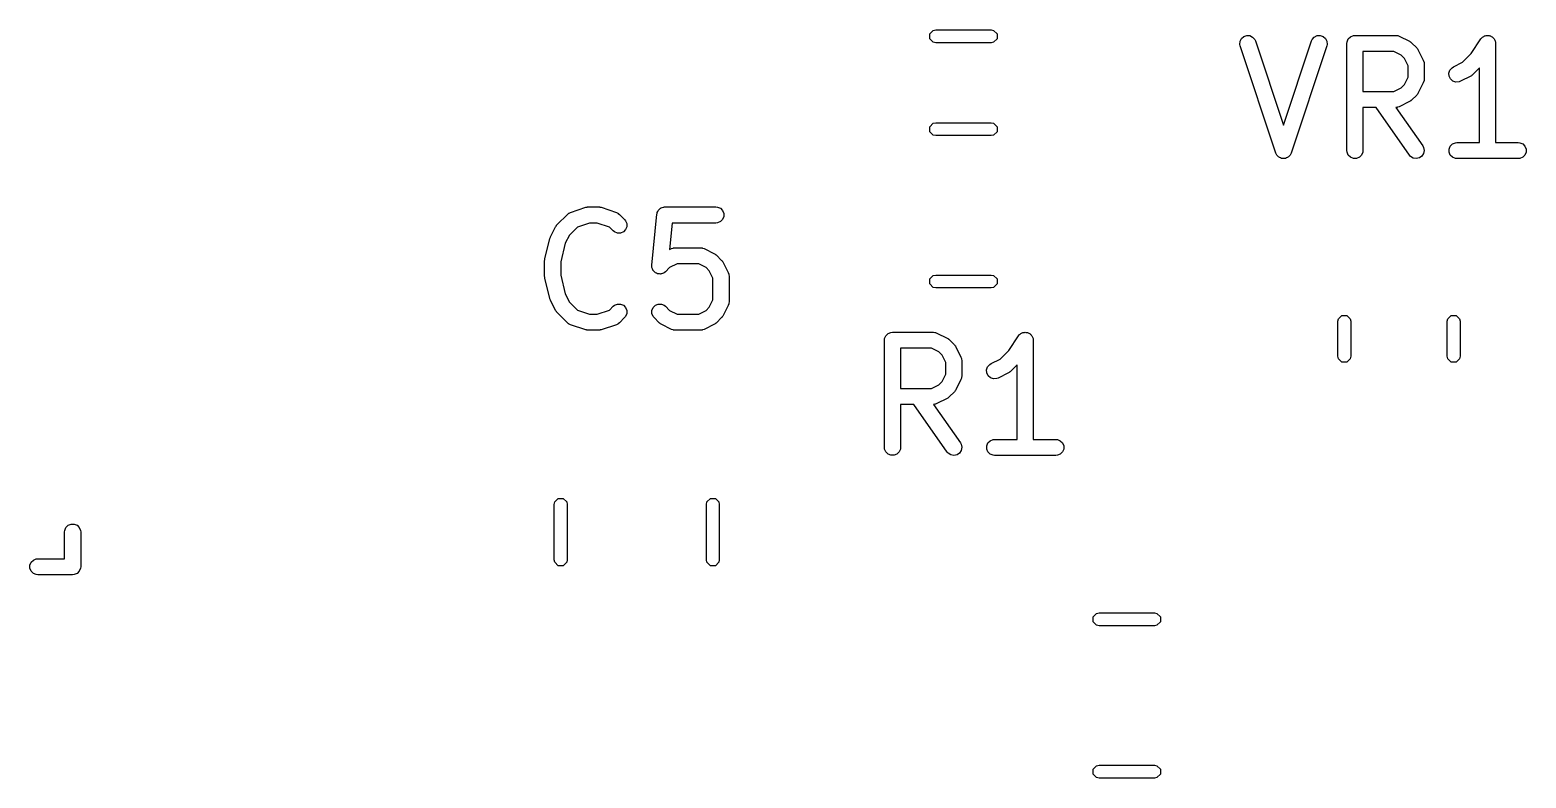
# Model space of a CAD drawing. Header units: inches. Extents: x 4.64 to 7.43, y -3.91 to -2.64.
# Drawn here: x 6.207 to 6.757, y -3.6 to -3.326 of the extents above; entities that cross this region are included whole.
import ezdxf

# ---------------------------------------------------------------- set-up
doc = ezdxf.new("R2010")
doc.units = ezdxf.units.IN
doc.header["$MEASUREMENT"] = 0
doc.layers.add('BLACK', color=250, linetype='CONTINUOUS')

msp = doc.modelspace()

# ---------------------------------------------------------------- linework, layer by layer
at = {"layer": 'BLACK', "linetype": 'CONTINUOUS'}
for p, q in [((6.53764, -3.32705), (6.53892, -3.32577)), ((6.53764, -3.32886), (6.53764, -3.32705)), ((6.53892, -3.33014), (6.53764, -3.32886)), ((6.53892, -3.32577), (6.53982, -3.32559)), ((6.53982, -3.33031), (6.53892, -3.33014)), ((6.53982, -3.32559), (6.56018, -3.32559)), ((6.56018, -3.33031), (6.53982, -3.33031)), ((6.56018, -3.32559), (6.56108, -3.32577)), ((6.56108, -3.33014), (6.56018, -3.33031)), ((6.56108, -3.32577), (6.56236, -3.32705)), ((6.56236, -3.32886), (6.56108, -3.33014)), ((6.56236, -3.32705), (6.56236, -3.32886)), ((6.65151, -3.33091), (6.6516, -3.32976)), ((6.65164, -3.33147), (6.65151, -3.33091)), ((6.6516, -3.32976), (6.65211, -3.32873)), ((6.65211, -3.32873), (6.65298, -3.32797)), ((6.65298, -3.32797), (6.65407, -3.32761)), ((6.65407, -3.32761), (6.65522, -3.32769)), ((6.65522, -3.32769), (6.65625, -3.3282)), ((6.65625, -3.3282), (6.65701, -3.32907)), ((6.65701, -3.32907), (6.65725, -3.3296)), ((6.65725, -3.3296), (6.66757, -3.36057)), ((6.66757, -3.36057), (6.67789, -3.3296)), ((6.67789, -3.3296), (6.67813, -3.32907)), ((6.67813, -3.32907), (6.67888, -3.3282)), ((6.67888, -3.3282), (6.67991, -3.32769)), ((6.67991, -3.32769), (6.68106, -3.32761)), ((6.68106, -3.32761), (6.68215, -3.32797)), ((6.68215, -3.32797), (6.68302, -3.32873)), ((6.68302, -3.32873), (6.68354, -3.32976)), ((6.68362, -3.33091), (6.68349, -3.33147)), ((6.68354, -3.32976), (6.68362, -3.33091)), ((6.69086, -3.33054), (6.69092, -3.32996)), ((6.69086, -3.36991), (6.69086, -3.33054)), ((6.69092, -3.32996), (6.69136, -3.3289)), ((6.69136, -3.3289), (6.69217, -3.32808)), ((6.69217, -3.32808), (6.69324, -3.32764)), ((6.69324, -3.32764), (6.69381, -3.32758)), ((6.69381, -3.32758), (6.70881, -3.32758)), ((6.70881, -3.32758), (6.70939, -3.32764)), ((6.70939, -3.32764), (6.70949, -3.32768)), ((6.70949, -3.32768), (6.70959, -3.32769)), ((6.70959, -3.32769), (6.71013, -3.3279)), ((6.71013, -3.3279), (6.71388, -3.32977)), ((6.71388, -3.32977), (6.71413, -3.32993)), ((6.71413, -3.32993), (6.7142, -3.32996)), ((6.7142, -3.32996), (6.71428, -3.33002)), ((6.71428, -3.33002), (6.71437, -3.33008)), ((6.71437, -3.33008), (6.71442, -3.33014)), ((6.71442, -3.33014), (6.71465, -3.33032)), ((6.71465, -3.33032), (6.71652, -3.3322)), ((6.73651, -3.33428), (6.7401, -3.3289)), ((6.7401, -3.32889), (6.74047, -3.32845)), ((6.7401, -3.3289), (6.7401, -3.32889)), ((6.7401, -3.3289), (6.7401, -3.3289)), ((6.7401, -3.3289), (6.7401, -3.3289)), ((6.74047, -3.32845), (6.74071, -3.32829)), ((6.74071, -3.32829), (6.74092, -3.32808)), ((6.74092, -3.32808), (6.74118, -3.32797)), ((6.74118, -3.32797), (6.74143, -3.32781)), ((6.74143, -3.32781), (6.74171, -3.32775)), ((6.74171, -3.32775), (6.74198, -3.32764)), ((6.74198, -3.32764), (6.74227, -3.32764)), ((6.74227, -3.32764), (6.74255, -3.32758)), ((6.74255, -3.32758), (6.74284, -3.32764)), ((6.74284, -3.32764), (6.74313, -3.32764)), ((6.74313, -3.32764), (6.7434, -3.32775)), ((6.7434, -3.32775), (6.74369, -3.32781)), ((6.74369, -3.32781), (6.74393, -3.32797)), ((6.74393, -3.32797), (6.7442, -3.32808)), ((6.7442, -3.32808), (6.7444, -3.32829)), ((6.7444, -3.32829), (6.74464, -3.32845)), ((6.74464, -3.32845), (6.74481, -3.32869)), ((6.74481, -3.32869), (6.74501, -3.3289)), ((6.74501, -3.3289), (6.74512, -3.32916)), ((6.74512, -3.32916), (6.74528, -3.3294)), ((6.74528, -3.3294), (6.74534, -3.32969)), ((6.74534, -3.32969), (6.74545, -3.32996)), ((6.74545, -3.32996), (6.74551, -3.33053)), ((6.74551, -3.33053), (6.74551, -3.33053)), ((6.74551, -3.33053), (6.74551, -3.33053)), ((6.74551, -3.33053), (6.74551, -3.33054)), ((6.74551, -3.33054), (6.74551, -3.36695)), ((6.66477, -3.37084), (6.65164, -3.33147)), ((6.68349, -3.33147), (6.67037, -3.37084)), ((6.70812, -3.33349), (6.69677, -3.33349)), ((6.69677, -3.33349), (6.69677, -3.34821)), ((6.71081, -3.33484), (6.70812, -3.33349)), ((6.71201, -3.33603), (6.71081, -3.33484)), ((6.71336, -3.33873), (6.71201, -3.33603)), ((6.71652, -3.3322), (6.71671, -3.33242)), ((6.71671, -3.33242), (6.71677, -3.33248)), ((6.71677, -3.33248), (6.71683, -3.33256)), ((6.71683, -3.33256), (6.71689, -3.33265)), ((6.71689, -3.33265), (6.71692, -3.33272)), ((6.71692, -3.33272), (6.71708, -3.33297)), ((6.71708, -3.33297), (6.71895, -3.33671)), ((6.73331, -3.33748), (6.73651, -3.33428)), ((6.71336, -3.34296), (6.71336, -3.33873)), ((6.71895, -3.33671), (6.71916, -3.33726)), ((6.71916, -3.33726), (6.71917, -3.33736)), ((6.71917, -3.33736), (6.71921, -3.33746)), ((6.71921, -3.33746), (6.71926, -3.33804)), ((6.71926, -3.33804), (6.71926, -3.34366)), ((6.72838, -3.34142), (6.72874, -3.34032)), ((6.72846, -3.34256), (6.72838, -3.34142)), ((6.72874, -3.34032), (6.7295, -3.33945)), ((6.7295, -3.33945), (6.72999, -3.33914)), ((6.72999, -3.33914), (6.73331, -3.33748)), ((6.73715, -3.342), (6.73692, -3.34218)), ((6.73961, -3.33954), (6.73715, -3.342)), ((6.73961, -3.36695), (6.73961, -3.33954)), ((6.70812, -3.34821), (6.71081, -3.34686)), ((6.71081, -3.34686), (6.71201, -3.34566)), ((6.71201, -3.34566), (6.71336, -3.34296)), ((6.71895, -3.34498), (6.71708, -3.34873)), ((6.71916, -3.34444), (6.71895, -3.34498)), ((6.71917, -3.34433), (6.71916, -3.34444)), ((6.71921, -3.34424), (6.71917, -3.34433)), ((6.71926, -3.34366), (6.71921, -3.34424)), ((6.72898, -3.3436), (6.72846, -3.34256)), ((6.72985, -3.34435), (6.72898, -3.3436)), ((6.73094, -3.34471), (6.72985, -3.34435)), ((6.73209, -3.34463), (6.73094, -3.34471)), ((6.73263, -3.34443), (6.73209, -3.34463)), ((6.73638, -3.34255), (6.73263, -3.34443)), ((6.73663, -3.34239), (6.73638, -3.34255)), ((6.7367, -3.34237), (6.73663, -3.34239)), ((6.73678, -3.3423), (6.7367, -3.34237)), ((6.73687, -3.34224), (6.73678, -3.3423)), ((6.73692, -3.34218), (6.73687, -3.34224)), ((6.69677, -3.34821), (6.70812, -3.34821)), ((6.71388, -3.35192), (6.71013, -3.3538)), ((6.71413, -3.35177), (6.71388, -3.35192)), ((6.7142, -3.35174), (6.71413, -3.35177)), ((6.71428, -3.35167), (6.7142, -3.35174)), ((6.71437, -3.35162), (6.71428, -3.35167)), ((6.71442, -3.35156), (6.71437, -3.35162)), ((6.71465, -3.35137), (6.71442, -3.35156)), ((6.71652, -3.3495), (6.71465, -3.35137)), ((6.71671, -3.34927), (6.71652, -3.3495)), ((6.71677, -3.34922), (6.71671, -3.34927)), ((6.71683, -3.34913), (6.71677, -3.34922)), ((6.71689, -3.34905), (6.71683, -3.34913)), ((6.71692, -3.34898), (6.71689, -3.34905)), ((6.71708, -3.34873), (6.71692, -3.34898)), ((6.70165, -3.35411), (6.69677, -3.35411)), ((6.69677, -3.35411), (6.69677, -3.36991)), ((6.71389, -3.3716), (6.70165, -3.35411)), ((6.70939, -3.35405), (6.70886, -3.35411)), ((6.70886, -3.35411), (6.71873, -3.36821)), ((6.70949, -3.35401), (6.70939, -3.35405)), ((6.70959, -3.35401), (6.70949, -3.35401)), ((6.71013, -3.3538), (6.70959, -3.35401)), ((6.53764, -3.36114), (6.53892, -3.35986)), ((6.53764, -3.36295), (6.53764, -3.36114)), ((6.53892, -3.36423), (6.53764, -3.36295)), ((6.53892, -3.35986), (6.53982, -3.35969)), ((6.53982, -3.35969), (6.56018, -3.35969)), ((6.56018, -3.35969), (6.56108, -3.35986)), ((6.56108, -3.35986), (6.56236, -3.36114)), ((6.56236, -3.36295), (6.56108, -3.36423)), ((6.56236, -3.36114), (6.56236, -3.36295)), ((6.53982, -3.36441), (6.53892, -3.36423)), ((6.56018, -3.36441), (6.53982, -3.36441)), ((6.56108, -3.36423), (6.56018, -3.36441)), ((6.71873, -3.36821), (6.71901, -3.36872)), ((6.71901, -3.36872), (6.71926, -3.36984)), ((6.72841, -3.36933), (6.72885, -3.36827)), ((6.72841, -3.37048), (6.72841, -3.36933)), ((6.72885, -3.36827), (6.72967, -3.36745)), ((6.72967, -3.36745), (6.73073, -3.36701)), ((6.73073, -3.36701), (6.73131, -3.36695)), ((6.73131, -3.36695), (6.73961, -3.36695)), ((6.74551, -3.36695), (6.75381, -3.36695)), ((6.75381, -3.36695), (6.75438, -3.36701)), ((6.75438, -3.36701), (6.75545, -3.36745)), ((6.75545, -3.36745), (6.75626, -3.36827)), ((6.75626, -3.36827), (6.7567, -3.36933)), ((6.7567, -3.36933), (6.7567, -3.37048)), ((6.665, -3.37137), (6.66477, -3.37084)), ((6.66514, -3.37153), (6.665, -3.37137)), ((6.66523, -3.37172), (6.66514, -3.37153)), ((6.66551, -3.37196), (6.66523, -3.37172)), ((6.66576, -3.37224), (6.66551, -3.37196)), ((6.66595, -3.37233), (6.66576, -3.37224)), ((6.6661, -3.37247), (6.66595, -3.37233)), ((6.66646, -3.37259), (6.6661, -3.37247)), ((6.66679, -3.37275), (6.66646, -3.37259)), ((6.667, -3.37277), (6.66679, -3.37275)), ((6.6672, -3.37284), (6.667, -3.37277)), ((6.66757, -3.37281), (6.6672, -3.37284)), ((6.66794, -3.37284), (6.66757, -3.37281)), ((6.66814, -3.37277), (6.66794, -3.37284)), ((6.66835, -3.37275), (6.66814, -3.37277)), ((6.66868, -3.37259), (6.66835, -3.37275)), ((6.66903, -3.37247), (6.66868, -3.37259)), ((6.66919, -3.37233), (6.66903, -3.37247)), ((6.66938, -3.37224), (6.66919, -3.37233)), ((6.66962, -3.37196), (6.66938, -3.37224)), ((6.6699, -3.37172), (6.66962, -3.37196)), ((6.66999, -3.37153), (6.6699, -3.37172)), ((6.67013, -3.37137), (6.66999, -3.37153)), ((6.67037, -3.37084), (6.67013, -3.37137)), ((6.69092, -3.37048), (6.69086, -3.36991)), ((6.69136, -3.37155), (6.69092, -3.37048)), ((6.69217, -3.37236), (6.69136, -3.37155)), ((6.69324, -3.3728), (6.69217, -3.37236)), ((6.69439, -3.3728), (6.69324, -3.3728)), ((6.69545, -3.37236), (6.69439, -3.3728)), ((6.69627, -3.37155), (6.69545, -3.37236)), ((6.69671, -3.37048), (6.69627, -3.37155)), ((6.69677, -3.36991), (6.69671, -3.37048)), ((6.71427, -3.37204), (6.71389, -3.3716)), ((6.71524, -3.37266), (6.71427, -3.37204)), ((6.71638, -3.37286), (6.71524, -3.37266)), ((6.7175, -3.37261), (6.71638, -3.37286)), ((6.71844, -3.37195), (6.7175, -3.37261)), ((6.71906, -3.37098), (6.71844, -3.37195)), ((6.71926, -3.36984), (6.71906, -3.37098)), ((6.72885, -3.37155), (6.72841, -3.37048)), ((6.72967, -3.37236), (6.72885, -3.37155)), ((6.73073, -3.3728), (6.72967, -3.37236)), ((6.73131, -3.37286), (6.73073, -3.3728)), ((6.75381, -3.37286), (6.73131, -3.37286)), ((6.75438, -3.3728), (6.75381, -3.37286)), ((6.75545, -3.37236), (6.75438, -3.3728)), ((6.75626, -3.37155), (6.75545, -3.37236)), ((6.7567, -3.37048), (6.75626, -3.37155)), ((6.40563, -3.39261), (6.41126, -3.39073)), ((6.41126, -3.39073), (6.41154, -3.39067)), ((6.41154, -3.39067), (6.41161, -3.39064)), ((6.41161, -3.39064), (6.41172, -3.39063)), ((6.41172, -3.39063), (6.41182, -3.39061)), ((6.41182, -3.39061), (6.4119, -3.39061)), ((6.4119, -3.39061), (6.41219, -3.39058)), ((6.41219, -3.39058), (6.41594, -3.39058)), ((6.41594, -3.39058), (6.41623, -3.39061)), ((6.41623, -3.39061), (6.41631, -3.39061)), ((6.41631, -3.39061), (6.41641, -3.39063)), ((6.41641, -3.39063), (6.41652, -3.39064)), ((6.41652, -3.39064), (6.41659, -3.39067)), ((6.41659, -3.39067), (6.41687, -3.39073)), ((6.41687, -3.39073), (6.4225, -3.39261)), ((6.43803, -3.39166), (6.43837, -3.39139)), ((6.43837, -3.39139), (6.43867, -3.39108)), ((6.43867, -3.39108), (6.43881, -3.39102)), ((6.43881, -3.39102), (6.43892, -3.39093)), ((6.43892, -3.39093), (6.43934, -3.39081)), ((6.43934, -3.39081), (6.43974, -3.39064)), ((6.43974, -3.39064), (6.43996, -3.39062)), ((6.43996, -3.39062), (6.44003, -3.3906)), ((6.44003, -3.3906), (6.4401, -3.3906)), ((6.4401, -3.3906), (6.44031, -3.39058)), ((6.44031, -3.39058), (6.45906, -3.39058)), ((6.45906, -3.39058), (6.45963, -3.39064)), ((6.45963, -3.39064), (6.4607, -3.39108)), ((6.4607, -3.39108), (6.46151, -3.3919)), ((6.40073, -3.39707), (6.40448, -3.39332)), ((6.40448, -3.39332), (6.40492, -3.39296)), ((6.40492, -3.39296), (6.40502, -3.39292)), ((6.40502, -3.39292), (6.4051, -3.39285)), ((6.4051, -3.39285), (6.40563, -3.39261)), ((6.41267, -3.39649), (6.40816, -3.39799)), ((6.41546, -3.39649), (6.41267, -3.39649)), ((6.41997, -3.39799), (6.41546, -3.39649)), ((6.4225, -3.39261), (6.42303, -3.39285)), ((6.42303, -3.39285), (6.42311, -3.39292)), ((6.42311, -3.39292), (6.4232, -3.39296)), ((6.4232, -3.39296), (6.42365, -3.39332)), ((6.42365, -3.39332), (6.42553, -3.3952)), ((6.42553, -3.3952), (6.42589, -3.39565)), ((6.42589, -3.39565), (6.42633, -3.39671)), ((6.42633, -3.39671), (6.42633, -3.39786)), ((6.4355, -3.41199), (6.43737, -3.39324)), ((6.43737, -3.39324), (6.43742, -3.39303)), ((6.43742, -3.39296), (6.43744, -3.39289)), ((6.43742, -3.39303), (6.43742, -3.39296)), ((6.43744, -3.39289), (6.43749, -3.39267)), ((6.43749, -3.39267), (6.43769, -3.39229)), ((6.43769, -3.39229), (6.43786, -3.3919)), ((6.43786, -3.3919), (6.43796, -3.39179)), ((6.43796, -3.39179), (6.43803, -3.39166)), ((6.44298, -3.39649), (6.44201, -3.40626)), ((6.45906, -3.39649), (6.44298, -3.39649)), ((6.45963, -3.39643), (6.45906, -3.39649)), ((6.4607, -3.39599), (6.45963, -3.39643)), ((6.46151, -3.39518), (6.4607, -3.39599)), ((6.46151, -3.3919), (6.46195, -3.39296)), ((6.46195, -3.39411), (6.46151, -3.39518)), ((6.46195, -3.39296), (6.46195, -3.39411)), ((6.3962, -3.40969), (6.39808, -3.40219)), ((6.39808, -3.40219), (6.39809, -3.40215)), ((6.39809, -3.40213), (6.39818, -3.40189)), ((6.39809, -3.40215), (6.39809, -3.40213)), ((6.39818, -3.40189), (6.39827, -3.40165)), ((6.39827, -3.40165), (6.39828, -3.40163)), ((6.39828, -3.40163), (6.3983, -3.40159)), ((6.3983, -3.40159), (6.40017, -3.39784)), ((6.40017, -3.39784), (6.40033, -3.39759)), ((6.40033, -3.39759), (6.40036, -3.39752)), ((6.40036, -3.39752), (6.40043, -3.39744)), ((6.40043, -3.39744), (6.40048, -3.39735)), ((6.40048, -3.39735), (6.40054, -3.3973)), ((6.40054, -3.3973), (6.40073, -3.39707)), ((6.40524, -3.40091), (6.40373, -3.40394)), ((6.40816, -3.39799), (6.40524, -3.40091)), ((6.42135, -3.39937), (6.41997, -3.39799)), ((6.4218, -3.39974), (6.42135, -3.39937)), ((6.42286, -3.40018), (6.4218, -3.39974)), ((6.42401, -3.40018), (6.42286, -3.40018)), ((6.42508, -3.39974), (6.42401, -3.40018)), ((6.42589, -3.39893), (6.42508, -3.39974)), ((6.42633, -3.39786), (6.42589, -3.39893)), ((6.40373, -3.40394), (6.40202, -3.41077)), ((6.44201, -3.40626), (6.44274, -3.40589)), ((6.44274, -3.40589), (6.44328, -3.40569)), ((6.44328, -3.40569), (6.44339, -3.40568)), ((6.44339, -3.40568), (6.44348, -3.40564)), ((6.44348, -3.40564), (6.44406, -3.40558)), ((6.44406, -3.40558), (6.45343, -3.40558)), ((6.45343, -3.40558), (6.45401, -3.40564)), ((6.45401, -3.40564), (6.45411, -3.40568)), ((6.45411, -3.40568), (6.45421, -3.40569)), ((6.45421, -3.40569), (6.45476, -3.40589)), ((6.45476, -3.40589), (6.4585, -3.40777)), ((6.4585, -3.40777), (6.45875, -3.40792)), ((6.45875, -3.40792), (6.45882, -3.40795)), ((6.45882, -3.40795), (6.45891, -3.40802)), ((6.39611, -3.41041), (6.39612, -3.41031)), ((6.39611, -3.41603), (6.39611, -3.41041)), ((6.39612, -3.41027), (6.39615, -3.41005)), ((6.39612, -3.41031), (6.39612, -3.41027)), ((6.39615, -3.41005), (6.39617, -3.40983)), ((6.39617, -3.40983), (6.39619, -3.40979)), ((6.39619, -3.40979), (6.3962, -3.40969)), ((6.40202, -3.41077), (6.40202, -3.41567)), ((6.4355, -3.41257), (6.4355, -3.41199)), ((6.43554, -3.41271), (6.4355, -3.41257)), ((6.43554, -3.41286), (6.43554, -3.41271)), ((6.43571, -3.41326), (6.43554, -3.41286)), ((6.43583, -3.41367), (6.43571, -3.41326)), ((6.44206, -3.41284), (6.44052, -3.41437)), ((6.44476, -3.41149), (6.44206, -3.41284)), ((6.45274, -3.41149), (6.44476, -3.41149)), ((6.45543, -3.41284), (6.45274, -3.41149)), ((6.45663, -3.41403), (6.45543, -3.41284)), ((6.45891, -3.40802), (6.45899, -3.40808)), ((6.45899, -3.40808), (6.45905, -3.40814)), ((6.45905, -3.40814), (6.45927, -3.40832)), ((6.45927, -3.40832), (6.46115, -3.4102)), ((6.46115, -3.4102), (6.46133, -3.41042)), ((6.46133, -3.41042), (6.46139, -3.41047)), ((6.46139, -3.41047), (6.46145, -3.41056)), ((6.46145, -3.41056), (6.46151, -3.41064)), ((6.46151, -3.41064), (6.46154, -3.41072)), ((6.46154, -3.41072), (6.4617, -3.41096)), ((6.4617, -3.41096), (6.46357, -3.41471)), ((6.39612, -3.41613), (6.39611, -3.41603)), ((6.39612, -3.41618), (6.39612, -3.41613)), ((6.39615, -3.41639), (6.39612, -3.41618)), ((6.39617, -3.41661), (6.39615, -3.41639)), ((6.39619, -3.41665), (6.39617, -3.41661)), ((6.3962, -3.41675), (6.39619, -3.41665)), ((6.39808, -3.42425), (6.3962, -3.41675)), ((6.40202, -3.41567), (6.40373, -3.4225)), ((6.43592, -3.41379), (6.43583, -3.41367)), ((6.43598, -3.41392), (6.43592, -3.41379)), ((6.43629, -3.41423), (6.43598, -3.41392)), ((6.43656, -3.41456), (6.43629, -3.41423)), ((6.43669, -3.41463), (6.43656, -3.41456)), ((6.4368, -3.41474), (6.43669, -3.41463)), ((6.43719, -3.4149), (6.4368, -3.41474)), ((6.43758, -3.41511), (6.43719, -3.4149)), ((6.43772, -3.41512), (6.43758, -3.41511)), ((6.43786, -3.41518), (6.43772, -3.41512)), ((6.43829, -3.41518), (6.43786, -3.41518)), ((6.43872, -3.41522), (6.43829, -3.41518)), ((6.43886, -3.41518), (6.43872, -3.41522)), ((6.43901, -3.41518), (6.43886, -3.41518)), ((6.43941, -3.41501), (6.43901, -3.41518)), ((6.43982, -3.41489), (6.43941, -3.41501)), ((6.43994, -3.4148), (6.43982, -3.41489)), ((6.44008, -3.41474), (6.43994, -3.4148)), ((6.44052, -3.41437), (6.44008, -3.41474)), ((6.45798, -3.41673), (6.45663, -3.41403)), ((6.45798, -3.42471), (6.45798, -3.41673)), ((6.46357, -3.41471), (6.46378, -3.41525)), ((6.46378, -3.41525), (6.46379, -3.41536)), ((6.46379, -3.41536), (6.46383, -3.41546)), ((6.46383, -3.41546), (6.46389, -3.41603)), ((6.46389, -3.41603), (6.46389, -3.42541)), ((6.53764, -3.41705), (6.53892, -3.41577)), ((6.53764, -3.41886), (6.53764, -3.41705)), ((6.53892, -3.42014), (6.53764, -3.41886)), ((6.53892, -3.41577), (6.53982, -3.41559)), ((6.53982, -3.41559), (6.56018, -3.41559)), ((6.56018, -3.41559), (6.56108, -3.41577)), ((6.56108, -3.41577), (6.56236, -3.41705)), ((6.56236, -3.41886), (6.56108, -3.42014)), ((6.56236, -3.41705), (6.56236, -3.41886)), ((6.39809, -3.42429), (6.39808, -3.42425)), ((6.39809, -3.42431), (6.39809, -3.42429)), ((6.39818, -3.42455), (6.39809, -3.42431)), ((6.40373, -3.4225), (6.40524, -3.42553)), ((6.53982, -3.42031), (6.53892, -3.42014)), ((6.56018, -3.42031), (6.53982, -3.42031)), ((6.56108, -3.42014), (6.56018, -3.42031)), ((6.39827, -3.42479), (6.39818, -3.42455)), ((6.39828, -3.42481), (6.39827, -3.42479)), ((6.3983, -3.42485), (6.39828, -3.42481)), ((6.40017, -3.4286), (6.3983, -3.42485)), ((6.40033, -3.42885), (6.40017, -3.4286)), ((6.40036, -3.42892), (6.40033, -3.42885)), ((6.40043, -3.429), (6.40036, -3.42892)), ((6.40048, -3.42909), (6.40043, -3.429)), ((6.40054, -3.42914), (6.40048, -3.42909)), ((6.40073, -3.42937), (6.40054, -3.42914)), ((6.40448, -3.43312), (6.40073, -3.42937)), ((6.40524, -3.42553), (6.40816, -3.42845)), ((6.40816, -3.42845), (6.41267, -3.42995)), ((6.41267, -3.42995), (6.41546, -3.42995)), ((6.41546, -3.42995), (6.41997, -3.42845)), ((6.41997, -3.42845), (6.42135, -3.42707)), ((6.42135, -3.42707), (6.4218, -3.4267)), ((6.4218, -3.4267), (6.42286, -3.42626)), ((6.42286, -3.42626), (6.42401, -3.42626)), ((6.42401, -3.42626), (6.42508, -3.4267)), ((6.42508, -3.4267), (6.42589, -3.42752)), ((6.42589, -3.42752), (6.42633, -3.42858)), ((6.42633, -3.42973), (6.42589, -3.4308)), ((6.42633, -3.42858), (6.42633, -3.42973)), ((6.43554, -3.42858), (6.43598, -3.42752)), ((6.43554, -3.42973), (6.43554, -3.42858)), ((6.43598, -3.4308), (6.43554, -3.42973)), ((6.43598, -3.42752), (6.4368, -3.4267)), ((6.4368, -3.4267), (6.43786, -3.42626)), ((6.43786, -3.42626), (6.43901, -3.42626)), ((6.43901, -3.42626), (6.44008, -3.4267)), ((6.44008, -3.4267), (6.44052, -3.42707)), ((6.44052, -3.42707), (6.44206, -3.4286)), ((6.44206, -3.4286), (6.44476, -3.42995)), ((6.44476, -3.42995), (6.45274, -3.42995)), ((6.45274, -3.42995), (6.45543, -3.4286)), ((6.45543, -3.4286), (6.45663, -3.42741)), ((6.45663, -3.42741), (6.45798, -3.42471)), ((6.46357, -3.42673), (6.4617, -3.43048)), ((6.46378, -3.42619), (6.46357, -3.42673)), ((6.46379, -3.42608), (6.46378, -3.42619)), ((6.46383, -3.42598), (6.46379, -3.42608)), ((6.46389, -3.42541), (6.46383, -3.42598)), ((6.40492, -3.43349), (6.40448, -3.43312)), ((6.40502, -3.43353), (6.40492, -3.43349)), ((6.4051, -3.4336), (6.40502, -3.43353)), ((6.40563, -3.43383), (6.4051, -3.4336)), ((6.41126, -3.43571), (6.40563, -3.43383)), ((6.4225, -3.43383), (6.41687, -3.43571)), ((6.42303, -3.4336), (6.4225, -3.43383)), ((6.42311, -3.43353), (6.42303, -3.4336)), ((6.4232, -3.43349), (6.42311, -3.43353)), ((6.42365, -3.43312), (6.4232, -3.43349)), ((6.42553, -3.43124), (6.42365, -3.43312)), ((6.42589, -3.4308), (6.42553, -3.43124)), ((6.43635, -3.43124), (6.43598, -3.4308)), ((6.43822, -3.43312), (6.43635, -3.43124)), ((6.43845, -3.43331), (6.43822, -3.43312)), ((6.4385, -3.43336), (6.43845, -3.43331)), ((6.43859, -3.43342), (6.4385, -3.43336)), ((6.43867, -3.43349), (6.43859, -3.43342)), ((6.43874, -3.43352), (6.43867, -3.43349)), ((6.43899, -3.43367), (6.43874, -3.43352)), ((6.44274, -3.43555), (6.43899, -3.43367)), ((6.4585, -3.43367), (6.45476, -3.43555)), ((6.45875, -3.43352), (6.4585, -3.43367)), ((6.45882, -3.43349), (6.45875, -3.43352)), ((6.45891, -3.43342), (6.45882, -3.43349)), ((6.45899, -3.43336), (6.45891, -3.43342)), ((6.45905, -3.43331), (6.45899, -3.43336)), ((6.45927, -3.43312), (6.45905, -3.43331)), ((6.46115, -3.43124), (6.45927, -3.43312)), ((6.46133, -3.43102), (6.46115, -3.43124)), ((6.46139, -3.43097), (6.46133, -3.43102)), ((6.46145, -3.43088), (6.46139, -3.43097)), ((6.46151, -3.4308), (6.46145, -3.43088)), ((6.46154, -3.43073), (6.46151, -3.4308)), ((6.4617, -3.43048), (6.46154, -3.43073)), ((6.68756, -3.43259), (6.68774, -3.43168)), ((6.68756, -3.4454), (6.68756, -3.43259)), ((6.68774, -3.43168), (6.68902, -3.43041)), ((6.68902, -3.43041), (6.69083, -3.43041)), ((6.69083, -3.43041), (6.6921, -3.43168)), ((6.6921, -3.43168), (6.69228, -3.43259)), ((6.69228, -3.43259), (6.69228, -3.4454)), ((6.72772, -3.43259), (6.7279, -3.43168)), ((6.72772, -3.4454), (6.72772, -3.43259)), ((6.7279, -3.43168), (6.72917, -3.43041)), ((6.72917, -3.43041), (6.73098, -3.43041)), ((6.73098, -3.43041), (6.73226, -3.43168)), ((6.73226, -3.43168), (6.73244, -3.43259)), ((6.73244, -3.43259), (6.73244, -3.4454)), ((6.41154, -3.43577), (6.41126, -3.43571)), ((6.41161, -3.4358), (6.41154, -3.43577)), ((6.41172, -3.43581), (6.41161, -3.4358)), ((6.41182, -3.43584), (6.41172, -3.43581)), ((6.4119, -3.43583), (6.41182, -3.43584)), ((6.41219, -3.43586), (6.4119, -3.43583)), ((6.41594, -3.43586), (6.41219, -3.43586)), ((6.41623, -3.43583), (6.41594, -3.43586)), ((6.41631, -3.43584), (6.41623, -3.43583)), ((6.41641, -3.43581), (6.41631, -3.43584)), ((6.41652, -3.4358), (6.41641, -3.43581)), ((6.41659, -3.43577), (6.41652, -3.4358)), ((6.41687, -3.43571), (6.41659, -3.43577)), ((6.44328, -3.43575), (6.44274, -3.43555)), ((6.44339, -3.43576), (6.44328, -3.43575)), ((6.44348, -3.4358), (6.44339, -3.43576)), ((6.44406, -3.43586), (6.44348, -3.4358)), ((6.45343, -3.43586), (6.44406, -3.43586)), ((6.45401, -3.4358), (6.45343, -3.43586)), ((6.45411, -3.43576), (6.45401, -3.4358)), ((6.45421, -3.43575), (6.45411, -3.43576)), ((6.45476, -3.43555), (6.45421, -3.43575)), ((6.52099, -3.43954), (6.52105, -3.43896)), ((6.52099, -3.47891), (6.52099, -3.43954)), ((6.52105, -3.43896), (6.52149, -3.4379)), ((6.52149, -3.4379), (6.5223, -3.43708)), ((6.5223, -3.43708), (6.52337, -3.43664)), ((6.52337, -3.43664), (6.52394, -3.43658)), ((6.52394, -3.43658), (6.53894, -3.43658)), ((6.53894, -3.43658), (6.53952, -3.43664)), ((6.53952, -3.43664), (6.53961, -3.43668)), ((6.53961, -3.43668), (6.53972, -3.43669)), ((6.53972, -3.43669), (6.54026, -3.4369)), ((6.54026, -3.4369), (6.54401, -3.43877)), ((6.54401, -3.43877), (6.54426, -3.43893)), ((6.54426, -3.43893), (6.54433, -3.43896)), ((6.54433, -3.43896), (6.54441, -3.43902)), ((6.54441, -3.43902), (6.5445, -3.43908)), ((6.5445, -3.43908), (6.54455, -3.43914)), ((6.54455, -3.43914), (6.54478, -3.43932)), ((6.54478, -3.43932), (6.54665, -3.4412)), ((6.56664, -3.44328), (6.57023, -3.4379)), ((6.57023, -3.43789), (6.57059, -3.43745)), ((6.57023, -3.4379), (6.57023, -3.43789)), ((6.57023, -3.4379), (6.57023, -3.4379)), ((6.57023, -3.4379), (6.57023, -3.4379)), ((6.57059, -3.43745), (6.57084, -3.43729)), ((6.57084, -3.43729), (6.57104, -3.43708)), ((6.57104, -3.43708), (6.57131, -3.43697)), ((6.57131, -3.43697), (6.57155, -3.43681)), ((6.57155, -3.43681), (6.57184, -3.43675)), ((6.57184, -3.43675), (6.57211, -3.43664)), ((6.57211, -3.43664), (6.5724, -3.43664)), ((6.5724, -3.43664), (6.57268, -3.43658)), ((6.57268, -3.43658), (6.57297, -3.43664)), ((6.57297, -3.43664), (6.57326, -3.43664)), ((6.57326, -3.43664), (6.57353, -3.43675)), ((6.57353, -3.43675), (6.57381, -3.43681)), ((6.57381, -3.43681), (6.57406, -3.43697)), ((6.57406, -3.43697), (6.57433, -3.43708)), ((6.57433, -3.43708), (6.57453, -3.43729)), ((6.57453, -3.43729), (6.57477, -3.43745)), ((6.57477, -3.43745), (6.57493, -3.43769)), ((6.57493, -3.43769), (6.57514, -3.4379)), ((6.57514, -3.4379), (6.57525, -3.43816)), ((6.57525, -3.43816), (6.57541, -3.4384)), ((6.57541, -3.4384), (6.57547, -3.43869)), ((6.57547, -3.43869), (6.57558, -3.43896)), ((6.57558, -3.43896), (6.57564, -3.43953)), ((6.57564, -3.43953), (6.57564, -3.43953)), ((6.57564, -3.43953), (6.57564, -3.43953)), ((6.57564, -3.43953), (6.57564, -3.43954)), ((6.57564, -3.43954), (6.57564, -3.47595)), ((6.53824, -3.44249), (6.52689, -3.44249)), ((6.52689, -3.44249), (6.52689, -3.45721)), ((6.54094, -3.44384), (6.53824, -3.44249)), ((6.54214, -3.44503), (6.54094, -3.44384)), ((6.54349, -3.44773), (6.54214, -3.44503)), ((6.54665, -3.4412), (6.54684, -3.44142)), ((6.54684, -3.44142), (6.5469, -3.44148)), ((6.5469, -3.44148), (6.54695, -3.44156)), ((6.54695, -3.44156), (6.54702, -3.44165)), ((6.54702, -3.44165), (6.54705, -3.44172)), ((6.54705, -3.44172), (6.5472, -3.44197)), ((6.5472, -3.44197), (6.54908, -3.44571)), ((6.54908, -3.44571), (6.54929, -3.44626)), ((6.54929, -3.44626), (6.54929, -3.44636)), ((6.54929, -3.44636), (6.54933, -3.44646)), ((6.54933, -3.44646), (6.54939, -3.44704)), ((6.56344, -3.44648), (6.56664, -3.44328)), ((6.68774, -3.44631), (6.68756, -3.4454)), ((6.68902, -3.44759), (6.68774, -3.44631)), ((6.6921, -3.44631), (6.69083, -3.44759)), ((6.69228, -3.4454), (6.6921, -3.44631)), ((6.7279, -3.44631), (6.72772, -3.4454)), ((6.72917, -3.44759), (6.7279, -3.44631)), ((6.73226, -3.44631), (6.73098, -3.44759)), ((6.73244, -3.4454), (6.73226, -3.44631)), ((6.54214, -3.45466), (6.54349, -3.45196)), ((6.54349, -3.45196), (6.54349, -3.44773)), ((6.54939, -3.44704), (6.54939, -3.45266)), ((6.55851, -3.45042), (6.55887, -3.44932)), ((6.55859, -3.45156), (6.55851, -3.45042)), ((6.5591, -3.4526), (6.55859, -3.45156)), ((6.55887, -3.44932), (6.55963, -3.44845)), ((6.55963, -3.44845), (6.56012, -3.44814)), ((6.56012, -3.44814), (6.56344, -3.44648)), ((6.56651, -3.45155), (6.56276, -3.45343)), ((6.56675, -3.45139), (6.56651, -3.45155)), ((6.56683, -3.45137), (6.56675, -3.45139)), ((6.56691, -3.4513), (6.56683, -3.45137)), ((6.567, -3.45124), (6.56691, -3.4513)), ((6.56705, -3.45118), (6.567, -3.45124)), ((6.56727, -3.451), (6.56705, -3.45118)), ((6.56973, -3.44854), (6.56727, -3.451)), ((6.56973, -3.47595), (6.56973, -3.44854)), ((6.69083, -3.44759), (6.68902, -3.44759)), ((6.73098, -3.44759), (6.72917, -3.44759)), ((6.52689, -3.45721), (6.53824, -3.45721)), ((6.53824, -3.45721), (6.54094, -3.45586)), ((6.54094, -3.45586), (6.54214, -3.45466)), ((6.54908, -3.45398), (6.5472, -3.45773)), ((6.54929, -3.45344), (6.54908, -3.45398)), ((6.54933, -3.45324), (6.54929, -3.45333)), ((6.54929, -3.45333), (6.54929, -3.45344)), ((6.54939, -3.45266), (6.54933, -3.45324)), ((6.55997, -3.45335), (6.5591, -3.4526)), ((6.56107, -3.45371), (6.55997, -3.45335)), ((6.56222, -3.45363), (6.56107, -3.45371)), ((6.56276, -3.45343), (6.56222, -3.45363)), ((6.54026, -3.4628), (6.53972, -3.46301)), ((6.54401, -3.46092), (6.54026, -3.4628)), ((6.54426, -3.46077), (6.54401, -3.46092)), ((6.54433, -3.46074), (6.54426, -3.46077)), ((6.54441, -3.46067), (6.54433, -3.46074)), ((6.5445, -3.46062), (6.54441, -3.46067)), ((6.54455, -3.46056), (6.5445, -3.46062)), ((6.54478, -3.46037), (6.54455, -3.46056)), ((6.54665, -3.4585), (6.54478, -3.46037)), ((6.54684, -3.45827), (6.54665, -3.4585)), ((6.5469, -3.45822), (6.54684, -3.45827)), ((6.54695, -3.45813), (6.5469, -3.45822)), ((6.54702, -3.45805), (6.54695, -3.45813)), ((6.54705, -3.45798), (6.54702, -3.45805)), ((6.5472, -3.45773), (6.54705, -3.45798)), ((6.53178, -3.46311), (6.52689, -3.46311)), ((6.52689, -3.46311), (6.52689, -3.47891)), ((6.54402, -3.4806), (6.53178, -3.46311)), ((6.53952, -3.46305), (6.53898, -3.46311)), ((6.53898, -3.46311), (6.54886, -3.47721)), ((6.53961, -3.46301), (6.53952, -3.46305)), ((6.53972, -3.46301), (6.53961, -3.46301)), ((6.52105, -3.47948), (6.52099, -3.47891)), ((6.52689, -3.47891), (6.52684, -3.47948)), ((6.54886, -3.47721), (6.54914, -3.47772)), ((6.54914, -3.47772), (6.54939, -3.47884)), ((6.54939, -3.47884), (6.54919, -3.47998)), ((6.55854, -3.47833), (6.55898, -3.47727)), ((6.55854, -3.47948), (6.55854, -3.47833)), ((6.55898, -3.47727), (6.5598, -3.47645)), ((6.5598, -3.47645), (6.56086, -3.47601)), ((6.56086, -3.47601), (6.56144, -3.47595)), ((6.56144, -3.47595), (6.56973, -3.47595)), ((6.57564, -3.47595), (6.58393, -3.47595)), ((6.58393, -3.47595), (6.58451, -3.47601)), ((6.58451, -3.47601), (6.58557, -3.47645)), ((6.58557, -3.47645), (6.58639, -3.47727)), ((6.58639, -3.47727), (6.58683, -3.47833)), ((6.58683, -3.47833), (6.58683, -3.47948)), ((6.52149, -3.48055), (6.52105, -3.47948)), ((6.5223, -3.48136), (6.52149, -3.48055)), ((6.52337, -3.4818), (6.5223, -3.48136)), ((6.52452, -3.4818), (6.52337, -3.4818)), ((6.52558, -3.48136), (6.52452, -3.4818)), ((6.5264, -3.48055), (6.52558, -3.48136)), ((6.52684, -3.47948), (6.5264, -3.48055)), ((6.5444, -3.48104), (6.54402, -3.4806)), ((6.54537, -3.48166), (6.5444, -3.48104)), ((6.5465, -3.48186), (6.54537, -3.48166)), ((6.54763, -3.48161), (6.5465, -3.48186)), ((6.54857, -3.48095), (6.54763, -3.48161)), ((6.54919, -3.47998), (6.54857, -3.48095)), ((6.55898, -3.48055), (6.55854, -3.47948)), ((6.5598, -3.48136), (6.55898, -3.48055)), ((6.56086, -3.4818), (6.5598, -3.48136)), ((6.56144, -3.48186), (6.56086, -3.4818)), ((6.58393, -3.48186), (6.56144, -3.48186)), ((6.58451, -3.4818), (6.58393, -3.48186)), ((6.58557, -3.48136), (6.58451, -3.4818)), ((6.58639, -3.48055), (6.58557, -3.48136)), ((6.58683, -3.47948), (6.58639, -3.48055)), ((6.39969, -3.49982), (6.39986, -3.49892)), ((6.39969, -3.52018), (6.39969, -3.49982)), ((6.39986, -3.49892), (6.40114, -3.49764)), ((6.40114, -3.49764), (6.40295, -3.49764)), ((6.40295, -3.49764), (6.40423, -3.49892)), ((6.40423, -3.49892), (6.40441, -3.49982)), ((6.40441, -3.49982), (6.40441, -3.52018)), ((6.45559, -3.49982), (6.45577, -3.49892)), ((6.45559, -3.52018), (6.45559, -3.49982)), ((6.45577, -3.49892), (6.45705, -3.49764)), ((6.45705, -3.49764), (6.45886, -3.49764)), ((6.45886, -3.49764), (6.46014, -3.49892)), ((6.46014, -3.49892), (6.46031, -3.49982)), ((6.46031, -3.49982), (6.46031, -3.52018)), ((6.21976, -3.50992), (6.21982, -3.50935)), ((6.21976, -3.51976), (6.21976, -3.50992)), ((6.21982, -3.50935), (6.22026, -3.50828)), ((6.22026, -3.50828), (6.22108, -3.50747)), ((6.22108, -3.50747), (6.22214, -3.50703)), ((6.22214, -3.50703), (6.22329, -3.50703)), ((6.22329, -3.50703), (6.22436, -3.50747)), ((6.22436, -3.50747), (6.22517, -3.50828)), ((6.22517, -3.50828), (6.22561, -3.50935)), ((6.22561, -3.50935), (6.22567, -3.50992)), ((6.22567, -3.50992), (6.22567, -3.52272)), ((6.20703, -3.52214), (6.20747, -3.52108)), ((6.20703, -3.52329), (6.20703, -3.52214)), ((6.20747, -3.52436), (6.20703, -3.52329)), ((6.20747, -3.52108), (6.20828, -3.52026)), ((6.20828, -3.52026), (6.20935, -3.51982)), ((6.20935, -3.51982), (6.20992, -3.51976)), ((6.20992, -3.51976), (6.21976, -3.51976)), ((6.22561, -3.52329), (6.22517, -3.52436)), ((6.22567, -3.52272), (6.22561, -3.52329)), ((6.39986, -3.52108), (6.39969, -3.52018)), ((6.40114, -3.52236), (6.39986, -3.52108)), ((6.40295, -3.52236), (6.40114, -3.52236)), ((6.40423, -3.52108), (6.40295, -3.52236)), ((6.40441, -3.52018), (6.40423, -3.52108)), ((6.45577, -3.52108), (6.45559, -3.52018)), ((6.45705, -3.52236), (6.45577, -3.52108)), ((6.45886, -3.52236), (6.45705, -3.52236)), ((6.46014, -3.52108), (6.45886, -3.52236)), ((6.46031, -3.52018), (6.46014, -3.52108)), ((6.20828, -3.52517), (6.20747, -3.52436)), ((6.20935, -3.52561), (6.20828, -3.52517)), ((6.20992, -3.52567), (6.20935, -3.52561)), ((6.22272, -3.52567), (6.20992, -3.52567)), ((6.22329, -3.52561), (6.22272, -3.52567)), ((6.22436, -3.52517), (6.22329, -3.52561)), ((6.22517, -3.52436), (6.22436, -3.52517)), ((6.59764, -3.54114), (6.59892, -3.53986)), ((6.59892, -3.53986), (6.59982, -3.53969)), ((6.59982, -3.53969), (6.62018, -3.53969)), ((6.62018, -3.53969), (6.62108, -3.53986)), ((6.62108, -3.53986), (6.62236, -3.54114)), ((6.59764, -3.54295), (6.59764, -3.54114)), ((6.59892, -3.54423), (6.59764, -3.54295)), ((6.59982, -3.54441), (6.59892, -3.54423)), ((6.62018, -3.54441), (6.59982, -3.54441)), ((6.62108, -3.54423), (6.62018, -3.54441)), ((6.62236, -3.54295), (6.62108, -3.54423)), ((6.62236, -3.54114), (6.62236, -3.54295)), ((6.59764, -3.59705), (6.59892, -3.59577)), ((6.59764, -3.59886), (6.59764, -3.59705)), ((6.59892, -3.60014), (6.59764, -3.59886)), ((6.59892, -3.59577), (6.59982, -3.59559)), ((6.59982, -3.60031), (6.59892, -3.60014)), ((6.59982, -3.59559), (6.62018, -3.59559)), ((6.62018, -3.60031), (6.59982, -3.60031)), ((6.62018, -3.59559), (6.62108, -3.59577)), ((6.62108, -3.60014), (6.62018, -3.60031)), ((6.62108, -3.59577), (6.62236, -3.59705)), ((6.62236, -3.59886), (6.62108, -3.60014)), ((6.62236, -3.59705), (6.62236, -3.59886))]:
    msp.add_line(p, q, dxfattribs=at)

doc.saveas('drawing.dxf')
